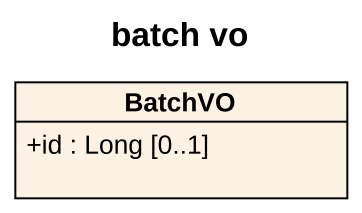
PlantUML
@startuml
title batch vo
hide circle
hide empty members
skinparam classAttributeIconSize 0
class BatchVO {
  +id : Long [0..1]
}
@enduml
